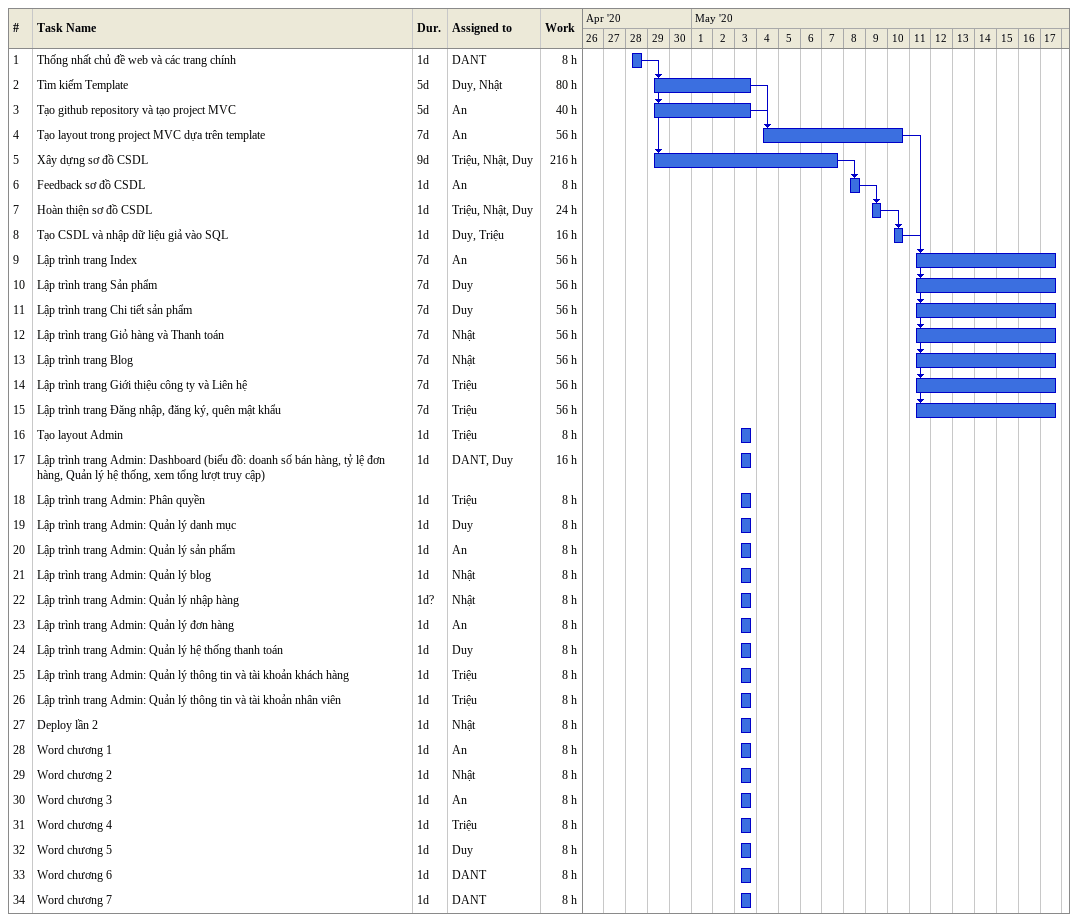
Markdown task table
| ID | Task | Duration | Start | Finish | Predecessors | Resources | Work (h) |
|---|---|---|---|---|---|---|---|
| 1 | Thống nhất chủ đề web và các trang chính | 1d | 2020-04-28 | 2020-04-28 |  | DANT | 8 |
| 2 | Tìm kiếm Template | 5d | 2020-04-29 | 2020-05-03 | 1 | Duy, Nhật | 80 |
| 3 | Tạo github repository và tạo project MVC | 5d | 2020-04-29 | 2020-05-03 | 1 | An | 40 |
| 4 | Tạo layout trong project MVC dựa trên template | 7d | 2020-05-04 | 2020-05-10 | 2, 3 | An | 56 |
| 5 | Xây dựng sơ đồ CSDL | 9d | 2020-04-29 | 2020-05-07 | 1 | Triệu, Nhật, Duy | 216 |
| 6 | Feedback sơ đồ CSDL | 1d | 2020-05-08 | 2020-05-08 | 5 | An | 8 |
| 7 | Hoàn thiện sơ đồ CSDL | 1d | 2020-05-09 | 2020-05-09 | 6 | Triệu, Nhật, Duy | 24 |
| 8 | Tạo CSDL và nhập dữ liệu giả vào SQL | 1d | 2020-05-10 | 2020-05-10 | 7 | Duy, Triệu | 16 |
| 9 | Lập trình trang Index | 7d | 2020-05-11 | 2020-05-17 | 4, 8 | An | 56 |
| 10 | Lập trình trang Sản phẩm | 7d | 2020-05-11 | 2020-05-17 | 4, 8 | Duy | 56 |
| 11 | Lập trình trang Chi tiết sản phẩm | 7d | 2020-05-11 | 2020-05-17 | 4, 8 | Duy | 56 |
| 12 | Lập trình trang Giỏ hàng và Thanh toán | 7d | 2020-05-11 | 2020-05-17 | 4, 8 | Nhật | 56 |
| 13 | Lập trình trang Blog | 7d | 2020-05-11 | 2020-05-17 | 4, 8 | Nhật | 56 |
| 14 | Lập trình trang Giới thiệu công ty và Liên hệ | 7d | 2020-05-11 | 2020-05-17 | 4, 8 | Triệu | 56 |
| 15 | Lập trình trang Đăng nhập, đăng ký, quên mật khẩu | 7d | 2020-05-11 | 2020-05-17 | 4, 8 | Triệu | 56 |
| 16 | Tạo layout Admin | 1d | 2020-05-03 | 2020-05-03 |  | Triệu | 8 |
| 17 | Lập trình trang Admin: Dashboard (biểu đồ: doanh số bán hàng, tỷ lệ đơn hàng, Quản lý hệ thống, xem tổng lượt truy cập) | 1d | 2020-05-03 | 2020-05-03 |  | DANT, Duy | 16 |
| 18 | Lập trình trang Admin: Phân quyền | 1d | 2020-05-03 | 2020-05-03 |  | Triệu | 8 |
| 19 | Lập trình trang Admin: Quản lý danh mục | 1d | 2020-05-03 | 2020-05-03 |  | Duy | 8 |
| 20 | Lập trình trang Admin: Quản lý sản phẩm | 1d | 2020-05-03 | 2020-05-03 |  | An | 8 |
| 21 | Lập trình trang Admin: Quản lý blog | 1d | 2020-05-03 | 2020-05-03 |  | Nhật | 8 |
| 22 | Lập trình trang Admin: Quản lý nhập hàng | 1d? | 2020-05-03 | 2020-05-03 |  | Nhật | 8 |
| 23 | Lập trình trang Admin: Quản lý đơn hàng | 1d | 2020-05-03 | 2020-05-03 |  | An | 8 |
| 24 | Lập trình trang Admin: Quản lý hệ thống thanh toán | 1d | 2020-05-03 | 2020-05-03 |  | Duy | 8 |
| 25 | Lập trình trang Admin: Quản lý thông tin và tài khoản khách hàng | 1d | 2020-05-03 | 2020-05-03 |  | Triệu | 8 |
| 26 | Lập trình trang Admin: Quản lý thông tin và tài khoản nhân viên | 1d | 2020-05-03 | 2020-05-03 |  | Triệu | 8 |
| 27 | Deploy lần 2 | 1d | 2020-05-03 | 2020-05-03 |  | Nhật | 8 |
| 28 | Word chương 1 | 1d | 2020-05-03 | 2020-05-03 |  | An | 8 |
| 29 | Word chương 2 | 1d | 2020-05-03 | 2020-05-03 |  | Nhật | 8 |
| 30 | Word chương 3 | 1d | 2020-05-03 | 2020-05-03 |  | An | 8 |
| 31 | Word chương 4 | 1d | 2020-05-03 | 2020-05-03 |  | Triệu | 8 |
| 32 | Word chương 5 | 1d | 2020-05-03 | 2020-05-03 |  | Duy | 8 |
| 33 | Word chương 6 | 1d | 2020-05-03 | 2020-05-03 |  | DANT | 8 |
| 34 | Word chương 7 | 1d | 2020-05-03 | 2020-05-03 |  | DANT | 8 |
